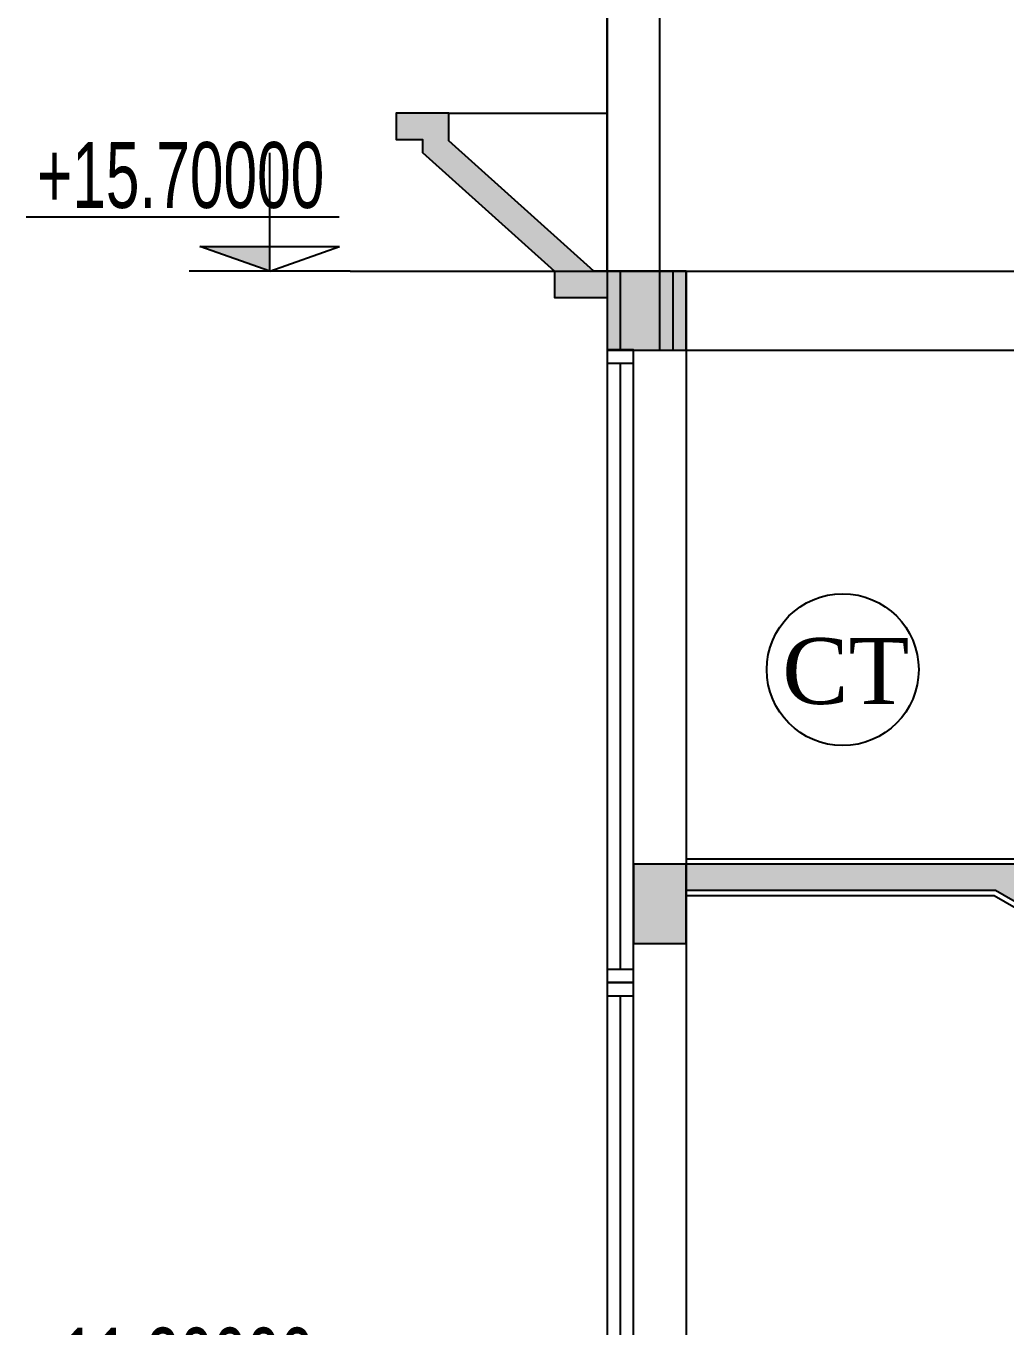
# Model space of a CAD drawing. Header units: inches. Extents: x 452443 to 881249, y 975131 to 1198310.
# Drawn here: x 745157 to 748873, y 1048203 to 1053141 of the extents above; entities that cross this region are included whole.
import ezdxf

# ---------------------------------------------------------------- set-up
doc = ezdxf.new("R2010")
doc.units = ezdxf.units.IN
doc.header["$LTSCALE"] = 3.5
doc.header["$MEASUREMENT"] = 0
doc.linetypes.add('CENTER', pattern=[2, 1.25, -0.25, 0.25, -0.25])
for name, color, linetype in [('cot', 1, 'Continuous'), ('DOOR-84', 84, 'Continuous'), ('GHICHU', 40, 'Continuous'), ('Netcat', 5, 'Continuous'), ('Netthay_126', 126, 'Continuous'), ('NOI THAT', 42, 'Continuous'), ('phong', 2, 'Continuous'), ('text', 3, 'Continuous'), ('Truc', 252, 'Continuous')]:
    doc.layers.add(name, color=color, linetype=linetype)
doc.styles.add('KICHTHUOC', font='VHELVCN0.TTF')
doc.styles.get("Standard").update_dxf_attribs({"font": 'times.ttf'})

# ---------------------------------------------------------------- blocks, each defined once
blk = doc.blocks.new('CD')
at = {"ltscale": 50}
blk.add_hatch(color=256, dxfattribs=at).paths.add_polyline_path([(0, 69.3), (0, 0), (196.9, 69.3)])
for p, q in [((0, 0), (0, 334.6)), ((-196.1, 152.2), (687.5, 152.2)), ((0, 0), (-196.9, 69.3)), ((196.9, 69.3), (-196.9, 69.3)), ((0, 0), (196.9, 69.3)), ((-226.8, 0), (226.8, 0))]:
    blk.add_line(p, q, dxfattribs=at)
at = {"layer": 'text', "style": 'KICHTHUOC', "width": 0.8}
blk.add_attdef('%%P0.000', (16.8, 178.7), '', height=150, dxfattribs=at)

msp = doc.modelspace()

# ---------------------------------------------------------------- hatches: boundary and pattern name
at = {"layer": 'cot'}
h = msp.add_hatch(color=256, dxfattribs=at)
h.dxf.hatch_style = 1
h.paths.add_polyline_path([(747360.5, 1052110.4), (747360.5, 1052210.4), (747310, 1052210.4), (746760.5, 1052704.9), (746760.5, 1052810.4), (746560.5, 1052810.4), (746560.5, 1052710.4), (746660.5, 1052710.4), (746660.5, 1052660.4), (747160.5, 1052210.4), (747160.5, 1052110.4)])
h = msp.add_hatch(color=256, dxfattribs=at)
h.dxf.hatch_style = 1
h.paths.add_polyline_path([(747560.5, 1052210.4), (747360.5, 1052210.4), (747360.5, 1051910.4), (747560.5, 1051910.4)])
h = msp.add_hatch(color=256, dxfattribs=at)
h.dxf.hatch_style = 1
h.paths.add_polyline_path([(747660.5, 1052210.4), (747360.5, 1052210.4), (747360.5, 1051910.4), (747660.5, 1051910.4)])
h = msp.add_hatch(color=256, dxfattribs=at)
h.dxf.hatch_style = 1
h.paths.add_polyline_path([(747610.5, 1052210.4), (747410.5, 1052210.4), (747410.5, 1051910.4), (747610.5, 1051910.4)])
h = msp.add_hatch(color=256, dxfattribs=at)
h.dxf.hatch_style = 1
h.paths.add_polyline_path([(747660.5, 1049959.4), (747460.5, 1049959.4), (747460.5, 1049659.4), (747660.5, 1049659.4)])
h = msp.add_hatch(color=256, dxfattribs=at)
h.dxf.hatch_style = 1
h.paths.add_polyline_path([(749160.5, 1049959.4), (747660.5, 1049959.4), (747660.5, 1049859.4), (748833.7, 1049859.4), (752760.5, 1047595), (752760.5, 1047710.4), (749160.5, 1049786.4)])
h.paths.add_polyline_path([(749160.5, 1045916.4), (748253.9, 1045916.4), (748253.9, 1045816.4), (748840.6, 1045816.4), (752760.5, 1044000.2), (752760.5, 1044110.4), (749160.5, 1045778.4)])
h.paths.add_polyline_path([(748253.9, 1045916.4), (747660.5, 1045916.4), (747660.5, 1045816.4), (748253.9, 1045816.4)])
h.paths.add_polyline_path([(749160.5, 1042316.4), (748513.6, 1042316.4), (748513.6, 1042216.4), (748840.6, 1042216.4), (752760.5, 1040400.2), (752760.5, 1040401.8), (752760.5, 1040510.4), (749160.5, 1042178.4)])
h.paths.add_polyline_path([(748513.6, 1042316.4), (747660.5, 1042316.4), (747660.5, 1042216.4), (748513.6, 1042216.4)])
h.paths.add_polyline_path([(749160.5, 1038512.4), (748253.9, 1038512.4), (748253.9, 1038412.4), (748836.3, 1038412.4), (752541.5, 1036510.4), (752760.5, 1036510.4), (749160.5, 1038358.4)])

# ---------------------------------------------------------------- linework, layer by layer
msp.add_lwpolyline([(747360.5, 1052210.4), (747310, 1052210.4), (746760.5, 1052704.9), (746760.5, 1052810.4), (746560.5, 1052810.4), (746560.5, 1052710.4), (746660.5, 1052710.4), (746660.5, 1052660.4), (747160.5, 1052210.4), (747160.5, 1052110.4), (747360.5, 1052110.4), (747360.5, 1051910.4)], dxfattribs=at)
for points in [[(747360.5, 1051910.4), (747560.5, 1051910.4), (747560.5, 1052210.4), (747360.5, 1052210.4)], [(747360.5, 1051910.4), (747660.5, 1051910.4), (747660.5, 1052210.4), (747360.5, 1052210.4)], [(747410.5, 1051910.4), (747610.5, 1051910.4), (747610.5, 1052210.4), (747410.5, 1052210.4)], [(747460.5, 1049659.4), (747660.5, 1049659.4), (747660.5, 1049959.4), (747460.5, 1049959.4)]]:
    msp.add_lwpolyline(points, close=True, dxfattribs=at)
at = {"layer": 'DOOR-84'}
for points in [[(747360.5, 1049511.4), (747460.5, 1049511.4), (747460.5, 1051911.4), (747360.5, 1051911.4)], [(747360.5, 1047710.4), (747460.5, 1047710.4), (747460.5, 1049510.4), (747360.5, 1049510.4)]]:
    msp.add_lwpolyline(points, close=True, dxfattribs=at)
for points in [[(747360.5, 1051861.4), (747460.5, 1051861.4)], [(747410.5, 1051861.4), (747410.5, 1050611.4)], [(747410.5, 1050611.4), (747410.5, 1049561.4)], [(747360.5, 1049561.4), (747460.5, 1049561.4)], [(747360.5, 1049561.4), (747460.5, 1049561.4)], [(747360.5, 1049511.4), (747460.5, 1049511.4)], [(747360.5, 1049460.4), (747460.5, 1049460.4)], [(747360.5, 1049460.4), (747460.5, 1049460.4)], [(747410.5, 1049460.4), (747410.5, 1049410.4)], [(747410.5, 1049460.4), (747410.5, 1049410.4)], [(747410.5, 1049410.4), (747410.5, 1047760.4)]]:
    msp.add_lwpolyline(points, dxfattribs=at)
at = {"layer": 'Netcat'}
for points in [[(749160.5, 1049959.4), (747660.5, 1049959.4)], [(752761.4, 1047594.4), (748833.7, 1049859.4), (747660.5, 1049859.4)]]:
    msp.add_lwpolyline(points, dxfattribs=at)
at = {"layer": 'Netthay_126'}
msp.add_line((747360.5, 1054210.4), (747360.5, 1052210.4), dxfattribs=at)
for points in [[(746760.5, 1052810.4), (747360.5, 1052810.4)], [(747660.5, 1052210.4), (747660.5, 1038532.4)], [(747560.5, 1051910.4), (750753.2, 1051910.4)]]:
    msp.add_lwpolyline(points, dxfattribs=at)
at = {"layer": 'Netthay_126', "ltscale": 200}
msp.add_lwpolyline([(748253.9, 1048730.9, 0, 100, 0), (748253.9, 1049025.1, 0, 0, 0), (748253.9, 1050410, 0, 0, 0)], format="xyseb", dxfattribs=at)
at = {"layer": 'Netthay_126'}
msp.add_circle((748253.9, 1050698.2), 288.2, dxfattribs=at)
at = {"layer": 'NOI THAT'}
for points in [[(749180.5, 1049979.4), (747660.5, 1049979.4)], [(752980.5, 1047610), (752980.5, 1047390.4), (752740.5, 1047390.4), (752740.5, 1047583.4), (748828.4, 1049839.4), (747660.5, 1049839.4)]]:
    msp.add_lwpolyline(points, dxfattribs=at)
at = {"layer": 'phong'}
for points in [[(747360.5, 1052210.4), (747360.5, 1054210.4)], [(747560.5, 1052210.4), (747560.5, 1054210.4)]]:
    msp.add_lwpolyline(points, dxfattribs=at)
at = {"layer": 'Truc', "linetype": 'CENTER', "ltscale": 600}
msp.add_line((746385.7, 1052210.4), (772262.8, 1052210.4), dxfattribs=at)
msp.add_lwpolyline([(747360.5, 1055501.3), (747360.5, 1032188.8)], dxfattribs=at)

# ---------------------------------------------------------------- block references
at = {"layer": 'GHICHU', "ltscale": 10}
ref = msp.add_blockref('CD', (746080.9, 1052210.4), dxfattribs=dict(at, xscale=-1.344000000273809, yscale=1.343999999458902, zscale=1.344))
ref.add_attrib('%%P0.000', '+15.70000', (745198.4, 1052450.5), dxfattribs={"layer": 'text', "height": 250, "style": 'KICHTHUOC', "width": 0.8})
ref = msp.add_blockref('CD', (746080.9, 1047710.4), dxfattribs=dict(at, xscale=-1.344000000273809, yscale=1.343999999458902, zscale=1.344))
ref.add_attrib('%%P0.000', '+11.20000', (745159.1, 1047950.5), dxfattribs={"layer": 'text', "height": 250, "style": 'KICHTHUOC', "width": 0.8})

# ---------------------------------------------------------------- texts
at = {"insert": (748265.7, 1050818), "char_height": 250, "width": 489.6, "attachment_point": 2, "line_spacing_factor": 0.938532}
msp.add_mtext('CT', dxfattribs=at)

doc.saveas('drawing.dxf')
